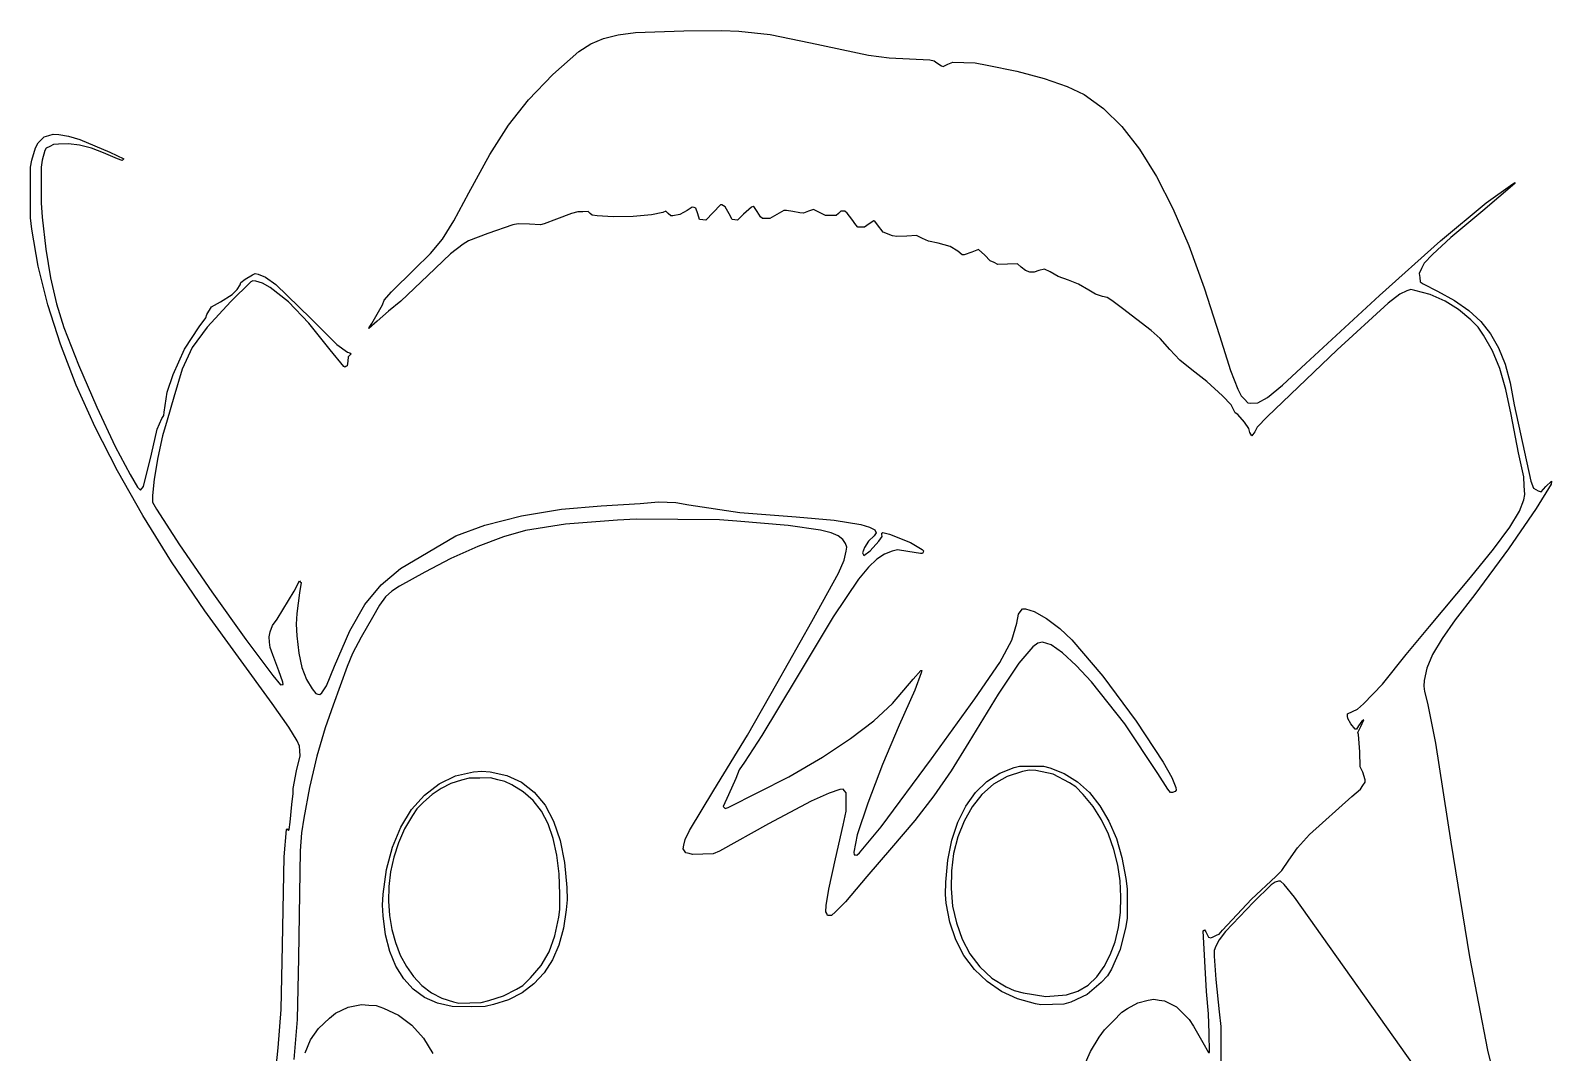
# Model space of a CAD drawing. Extents: x 0 to 170, y 0 to 188.
# Drawn here: x 0.3 to 170.3, y 73.7 to 187.9 of the extents above; entities that cross this region are included whole.
import ezdxf

# ---------------------------------------------------------------- set-up
doc = ezdxf.new("R2010")
doc.units = 0

msp = doc.modelspace()

# ---------------------------------------------------------------- linework, layer by layer
at = {"layer": 'Layer 1'}
for p, q in [((62.959644, 186.39639), (64.376673, 187.002501)), ((64.376673, 187.002501), (65.999856, 187.410731)), ((65.999856, 187.410731), (67.953039, 187.662398)), ((67.953039, 187.662398), (73.344797, 187.861329)), ((73.344797, 187.861329), (77.592877, 187.911719)), ((77.592877, 187.911719), (79.495657, 187.810441)), ((79.495657, 187.810441), (83.002249, 187.474364)), ((83.002249, 187.474364), (87.519227, 186.512341)), ((58.706997, 182.977549), (61.62492, 185.551074)), ((61.62492, 185.551074), (62.959644, 186.39639)), ((87.519227, 186.512341), (93.974307, 185.154133)), ((93.974307, 185.154133), (96.275985, 184.865271)), ((96.275985, 184.865271), (98.567827, 184.739081)), ((98.567827, 184.739081), (100.821577, 184.607066)), ((100.821577, 184.607066), (101.305287, 184.525286)), ((101.305287, 184.525286), (101.619377, 184.272882)), ((101.619377, 184.272882), (102.129997, 183.9581)), ((102.129997, 183.9581), (102.326537, 183.89572)), ((102.326537, 183.89572), (102.859097, 184.134719)), ((102.859097, 184.134719), (103.391657, 184.373717)), ((103.391657, 184.373717), (104.652557, 184.325607)), ((104.652557, 184.325607), (105.913467, 184.277497)), ((105.913467, 184.277497), (107.240997, 184.044322)), ((107.240997, 184.044322), (110.553254, 183.361559)), ((55.997204, 180.158167), (58.706997, 182.977549)), ((110.553254, 183.361559), (113.611559, 182.539967)), ((113.611559, 182.539967), (116.199409, 181.645355)), ((116.199409, 181.645355), (118.100297, 180.743532)), ((118.100297, 180.743532), (120.243237, 179.203086)), ((53.76008, 177.33939), (55.997204, 180.158167)), ((120.243237, 179.203086), (122.292799, 177.178429)), ((51.651081, 174.035868), (53.76008, 177.33939)), ((122.292799, 177.178429), (124.259465, 174.650885)), ((0.914196, 174.785026), (1.178169, 175.354888)), ((1.178169, 175.354888), (1.530622, 175.690168)), ((1.530622, 175.690168), (1.883076, 176.02545)), ((1.883076, 176.02545), (2.38594, 176.171637)), ((2.38594, 176.171637), (2.888803, 176.317823)), ((2.908769, 175.14773), (2.506363, 174.947161)), ((2.888803, 176.317823), (3.512713, 176.270173)), ((3.48418, 175.217), (2.908769, 175.14773)), ((4.595512, 175.245375), (3.48418, 175.217)), ((3.512713, 176.270173), (4.591319, 176.100023)), ((4.591319, 176.100023), (5.859104, 175.728301)), ((5.831744, 175.08775), (4.595512, 175.245375)), ((7.144999, 174.7535), (5.831744, 175.08775)), ((5.859104, 175.728301), (9.219413, 174.290933)), ((0.331048, 172.62213), (0.490635, 173.418646)), ((0.490635, 173.418646), (0.914196, 174.785026)), ((1.660482, 173.417934), (1.521504, 172.62255)), ((1.951708, 174.479954), (1.660482, 173.417934)), ((2.103957, 174.746591), (1.951708, 174.479954)), ((2.506363, 174.947161), (2.103957, 174.746591)), ((8.4874, 174.252), (7.144999, 174.7535)), ((10.05619, 173.580029), (8.4874, 174.252)), ((9.219413, 174.290933), (10.762133, 173.548137)), ((10.577153, 173.363157), (10.05619, 173.580029)), ((10.669643, 173.455647), (10.577153, 173.363157)), ((10.762133, 173.548137), (10.669643, 173.455647)), ((49.325667, 169.762249), (51.651081, 174.035868)), ((124.259465, 174.650885), (126.153721, 171.601779)), ((0.332848, 169.79007), (0.331048, 172.62213)), ((1.521504, 172.62255), (1.520708, 170.63126)), ((1.520708, 170.63126), (1.519911, 168.63997)), ((126.153721, 171.601779), (127.986048, 168.012436)), ((166.227, 170.82), (162.64268, 167.75414)), ((162.994154, 168.659317), (165.983857, 170.775615)), ((165.983857, 170.775615), (166.227437, 170.901574)), ((166.227437, 170.901574), (166.227, 170.82)), ((0.334648, 166.95802), (0.332848, 169.79007)), ((1.519911, 168.63997), (1.659215, 167.04694)), ((47.663024, 166.637924), (49.325667, 169.762249)), ((77.432, 168.419), (76.620054, 167.572011)), ((77.60933, 168.418567), (77.432, 168.419)), ((77.975479, 168.195675), (77.60933, 168.418567)), ((157.910207, 164.401927), (162.994154, 168.659317)), ((0.495262, 165.719), (0.334648, 166.95802)), ((1.659215, 167.04694), (2.05185, 163.483718)), ((46.382823, 164.580545), (47.663024, 166.637924)), ((59.112275, 166.820062), (57.740495, 166.287297)), ((60.777545, 167.452298), (59.112275, 166.820062)), ((61.485559, 167.646077), (60.777545, 167.452298)), ((62.075713, 167.656417), (61.485559, 167.646077)), ((62.665867, 167.666757), (62.075713, 167.656417)), ((62.883446, 167.462448), (62.665867, 167.666757)), ((63.101026, 167.258139), (62.883446, 167.462448)), ((63.66507, 167.176599), (63.101026, 167.258139)), ((65.455124, 167.066895), (63.66507, 167.176599)), ((67.670481, 167.116001), (65.455124, 167.066895)), ((69.719771, 167.292618), (67.670481, 167.116001)), ((71.01162, 167.565445), (69.719771, 167.292618)), ((71.333505, 167.705031), (71.01162, 167.565445)), ((71.608202, 167.442516), (71.333505, 167.705031)), ((71.8829, 167.18), (71.608202, 167.442516)), ((72.13514, 167.179979), (71.8829, 167.18)), ((72.885928, 167.341965), (72.13514, 167.179979)), ((73.73563, 167.794455), (72.885928, 167.341965)), ((74.287595, 168.169289), (73.73563, 167.794455)), ((74.494979, 168.117239), (74.287595, 168.169289)), ((74.702363, 168.065189), (74.494979, 168.117239)), ((74.908593, 167.423455), (74.702363, 168.065189)), ((75.114822, 166.781722), (74.908593, 167.423455)), ((75.461465, 166.753372), (75.114822, 166.781722)), ((75.808108, 166.725022), (75.461465, 166.753372)), ((76.620054, 167.572011), (75.808108, 166.725022)), ((78.43194, 167.415487), (77.975479, 168.195675)), ((78.74338, 166.781282), (78.43194, 167.415487)), ((79.0351, 166.753242), (78.74338, 166.781282)), ((79.32681, 166.725202), (79.0351, 166.753242)), ((80.00862, 167.383412), (79.32681, 166.725202)), ((80.8952, 168.14773), (80.00862, 167.383412)), ((81.09999, 168.253839), (80.8952, 168.14773)), ((81.24147, 168.13707), (81.09999, 168.253839)), ((81.54098, 167.663909), (81.24147, 168.13707)), ((81.92337, 167.096733), (81.54098, 167.663909)), ((82.14774, 166.885951), (81.92337, 167.096733)), ((82.55282, 166.892051), (82.14774, 166.885951)), ((82.9579, 166.898151), (82.55282, 166.892051)), ((83.73835, 167.348576), (82.9579, 166.898151)), ((84.5188, 167.799), (83.73835, 167.348576)), ((84.82815, 167.799421), (84.5188, 167.799)), ((85.52476, 167.661959), (84.82815, 167.799421)), ((86.31028, 167.514638), (85.52476, 167.661959)), ((86.70853, 167.504838), (86.31028, 167.514638)), ((87.27095, 167.699498), (86.70853, 167.504838)), ((87.83336, 167.894159), (87.27095, 167.699498)), ((88.4981, 167.565699), (87.83336, 167.894159)), ((89.16286, 167.237241), (88.4981, 167.565699)), ((89.76582, 167.230741), (89.16286, 167.237241)), ((90.36877, 167.224241), (89.76582, 167.230741)), ((90.62329, 167.46762), (90.36877, 167.224241)), ((90.8778, 167.711), (90.62329, 167.46762)), ((91.1096, 167.711), (90.8778, 167.711)), ((91.34166, 167.710627), (91.1096, 167.711)), ((91.6157, 167.480045), (91.34166, 167.710627)), ((92.12372, 166.838407), (91.6157, 167.480045)), ((92.58106, 166.183972), (92.12372, 166.838407)), ((94.56536, 166.633788), (94.04445, 166.287455)), ((94.68986, 166.586018), (94.56536, 166.633788)), ((94.99757, 166.173028), (94.68986, 166.586018)), ((127.986048, 168.012436), (129.766931, 163.864181)), ((162.64268, 167.75414), (159.063085, 164.789351)), ((1.201917, 161.55809), (0.495262, 165.719)), ((51.461435, 165.223143), (49.272315, 164.414861)), ((54.249245, 166.171566), (51.461435, 165.223143)), ((54.847935, 166.311707), (54.249245, 166.171566)), ((56.086955, 166.252347), (54.847935, 166.311707)), ((57.325975, 166.192987), (56.086955, 166.252347)), ((57.740495, 166.287297), (57.325975, 166.192987)), ((92.80439, 165.940592), (92.58106, 166.183972)), ((93.16396, 165.940858), (92.80439, 165.940592)), ((93.52354, 165.941123), (93.16396, 165.940858)), ((94.04445, 166.287455), (93.52354, 165.941123)), ((95.630031, 165.381084), (94.99757, 166.173028)), ((96.65889, 164.975528), (95.630031, 165.381084)), ((97.13919, 164.873697), (96.65889, 164.975528)), ((98.25192, 164.928997), (97.13919, 164.873697)), ((99.36465, 164.984297), (98.25192, 164.928997)), ((100.02927, 164.673065), (99.36465, 164.984297)), ((2.05185, 163.483718), (2.578711, 160.260176)), ((45.042062, 162.970184), (46.382823, 164.580545)), ((48.692428, 164.040504), (47.290634, 162.945463)), ((49.272315, 164.414861), (48.692428, 164.040504)), ((100.69387, 164.361834), (100.02927, 164.673065)), ((101.75505, 164.14039), (100.69387, 164.361834)), ((103.106065, 163.782298), (101.75505, 164.14039)), ((103.96142, 163.241774), (103.106065, 163.782298)), ((104.451, 162.843), (103.96142, 163.241774)), ((106.272175, 163.415853), (105.5156, 163.152471)), ((106.9737, 162.814281), (106.272175, 163.415853)), ((129.766931, 163.864181), (131.506853, 159.138338)), ((151.083485, 158.308857), (157.910207, 164.401927)), ((159.063085, 164.789351), (157.01169, 162.86617)), ((2.260825, 157.266469), (1.201917, 161.55809)), ((43.197737, 161.186909), (45.042062, 162.970184)), ((47.290634, 162.945463), (44.728128, 160.517124)), ((104.67579, 162.842714), (104.451, 162.843)), ((105.5156, 163.152471), (104.67579, 162.842714)), ((107.5954, 162.166336), (106.9737, 162.814281)), ((108.00985, 161.968489), (107.5954, 162.166336)), ((108.42431, 161.770641), (108.00985, 161.968489)), ((109.52472, 161.797791), (108.42431, 161.770641)), ((110.62512, 161.824941), (109.52472, 161.797791)), ((111.03585, 161.44636), (110.62512, 161.824941)), ((156.0713, 161.892099), (155.79509, 161.327883)), ((157.01169, 162.86617), (156.0713, 161.892099)), ((2.578711, 160.260176), (3.244815, 157.350541)), ((24.952818, 159.821751), (22.713088, 157.621481)), ((23.841616, 159.734397), (24.326547, 160.100522)), ((24.326547, 160.100522), (25.130649, 160.600008)), ((25.182529, 159.942232), (24.952818, 159.821751)), ((25.130649, 160.600008), (25.449822, 160.733367)), ((25.527244, 159.895992), (25.182529, 159.942232)), ((25.449822, 160.733367), (25.767397, 160.674487)), ((26.258457, 159.674413), (25.527244, 159.895992)), ((25.767397, 160.674487), (26.60878, 160.339756)), ((26.60878, 160.339756), (27.74257, 159.512391)), ((40.670787, 158.683839), (43.197737, 161.186909)), ((44.728128, 160.517124), (41.714786, 157.65481)), ((111.516092, 161.088001), (111.03585, 161.44636)), ((111.994929, 160.909001), (111.516092, 161.088001)), ((112.491711, 160.905745), (111.994929, 160.909001)), ((113.02579, 161.07462), (112.491711, 160.905745)), ((113.641871, 161.230738), (113.02579, 161.07462)), ((114.26723, 160.930236), (113.641871, 161.230738)), ((115.1872, 160.418898), (114.26723, 160.930236)), ((116.31672, 160.009698), (115.1872, 160.418898)), ((117.454521, 159.566056), (116.31672, 160.009698)), ((155.79509, 161.327883), (155.51887, 160.763666)), ((155.51887, 160.763666), (155.57597, 160.291821)), ((155.57597, 160.291821), (155.63317, 159.819976)), ((155.63317, 159.819976), (155.96093, 159.613063)), ((21.558436, 157.568291), (22.870556, 158.397487)), ((22.870556, 158.397487), (23.430815, 158.962255)), ((23.430815, 158.962255), (23.750756, 159.473771)), ((23.750756, 159.473771), (23.841616, 159.734397)), ((27.121895, 159.200073), (26.258457, 159.674413)), ((29.154718, 157.577166), (27.121895, 159.200073)), ((27.74257, 159.512391), (31.630797, 155.756147)), ((39.844522, 157.754571), (40.670787, 158.683839)), ((118.5932, 158.891478), (117.454521, 159.566056)), ((119.350565, 158.431683), (118.5932, 158.891478)), ((120.14468, 158.186672), (119.350565, 158.431683)), ((120.65773, 158.06373), (120.14468, 158.186672)), ((131.506853, 159.138338), (133.216297, 153.816232)), ((142.865457, 150.685515), (151.083485, 158.308857)), ((153.344358, 158.434133), (152.062127, 157.447108)), ((154.14852, 158.820052), (153.344358, 158.434133)), ((154.59839, 158.950833), (154.14852, 158.820052)), ((155.03661, 158.866283), (154.59839, 158.950833)), ((156.765615, 158.395331), (155.03661, 158.866283)), ((155.96093, 159.613063), (157.55381, 158.772389)), ((158.41194, 157.67565), (156.765615, 158.395331)), ((157.55381, 158.772389), (159.463923, 157.720524)), ((3.673644, 152.840176), (2.260825, 157.266469)), ((3.244815, 157.350541), (4.055175, 154.72904)), ((20.041436, 156.161191), (20.556645, 157.014131)), ((22.713088, 157.621481), (20.080397, 154.765808)), ((20.556645, 157.014131), (21.558436, 157.568291)), ((31.444256, 155.195392), (29.154718, 157.577166)), ((38.471737, 155.153111), (39.662717, 157.267811)), ((40.333638, 156.539194), (39.066258, 155.433134)), ((39.662717, 157.267811), (39.844522, 157.754571)), ((41.714786, 157.65481), (40.333638, 156.539194)), ((121.16245, 157.74265), (120.65773, 158.06373)), ((122.37519, 156.831789), (121.16245, 157.74265)), ((125.56125, 154.370289), (122.37519, 156.831789)), ((152.062127, 157.447108), (146.35916, 152.227262)), ((159.930203, 156.731109), (158.41194, 157.67565)), ((159.463923, 157.720524), (161.071611, 156.609543)), ((161.27502, 155.585573), (159.930203, 156.731109)), ((161.071611, 156.609543), (162.408561, 155.392612)), ((4.055175, 154.72904), (5.688374, 150.535769)), ((17.561636, 152.29273), (19.174632, 154.789414)), ((20.080397, 154.765808), (18.401526, 152.466699)), ((19.174632, 154.789414), (19.93758, 155.807184)), ((19.93758, 155.807184), (20.041436, 156.161191)), ((33.809054, 152.222872), (31.444256, 155.195392)), ((31.630797, 155.756147), (34.585428, 152.829226)), ((39.066258, 155.433134), (38.165, 154.591716)), ((38.165, 154.591716), (38.173204, 154.69981)), ((38.173204, 154.69981), (38.471737, 155.153111)), ((162.11912, 154.744807), (161.27502, 155.585573)), ((162.70828, 153.858732), (162.11912, 154.744807)), ((162.408561, 155.392612), (163.506458, 154.0229)), ((126.591806, 153.480167), (125.56125, 154.370289)), ((127.65555, 152.266759), (126.591806, 153.480167)), ((133.216297, 153.816232), (134.451068, 149.911984)), ((163.717216, 152.105163), (162.70828, 153.858732)), ((163.506458, 154.0229), (164.396985, 152.453574)), ((5.442035, 148.27525), (3.673644, 152.840176)), ((16.275802, 149.479314), (17.561636, 152.29273)), ((18.401526, 152.466699), (17.288586, 150.072005)), ((35.338174, 150.362892), (33.809054, 152.222872)), ((34.585428, 152.829226), (35.762837, 151.956007)), ((35.762837, 151.956007), (36.0379, 151.872907)), ((35.851294, 151.442169), (35.783024, 150.939045)), ((36.009213, 151.616667), (35.851294, 151.442169)), ((36.167133, 151.791167), (36.009213, 151.616667)), ((36.0379, 151.872907), (36.167133, 151.791167)), ((128.774625, 151.066939), (127.65555, 152.266759)), ((146.35916, 152.227262), (138.51696, 144.718282)), ((164.539434, 150.123222), (163.717216, 152.105163)), ((164.396985, 152.453574), (165.11183, 150.637802)), ((5.688374, 150.535769), (7.739278, 145.805419)), ((17.288586, 150.072005), (16.353688, 146.929581)), ((35.475695, 150.288182), (35.338174, 150.362892)), ((35.59522, 150.362052), (35.475695, 150.288182)), ((35.714744, 150.435922), (35.59522, 150.362052)), ((35.783024, 150.939045), (35.714744, 150.435922)), ((130.13274, 149.982799), (128.774625, 151.066939)), ((131.807486, 148.699778), (130.13274, 149.982799)), ((134.451068, 149.911984), (135.268727, 147.818072)), ((140.262123, 148.282355), (142.865457, 150.685515)), ((165.215189, 147.797136), (164.539434, 150.123222)), ((165.11183, 150.637802), (165.682676, 148.528751)), ((7.567657, 143.56773), (5.442035, 148.27525)), ((15.623906, 147.480449), (16.275802, 149.479314)), ((133.53822, 147.073069), (131.807486, 148.699778)), ((138.584167, 146.897501), (140.262123, 148.282355)), ((165.682676, 148.528751), (166.14121, 146.079589)), ((15.276059, 145.258954), (15.623906, 147.480449)), ((16.353688, 146.929581), (15.600564, 144.363031)), ((134.52356, 146.062209), (133.53822, 147.073069)), ((135.268727, 147.818072), (135.627207, 147.08432)), ((135.627207, 147.08432), (136.005957, 146.694612)), ((136.005957, 146.694612), (136.384707, 146.304905)), ((136.384707, 146.304905), (136.703267, 146.245145)), ((136.703267, 146.245145), (137.506309, 146.296561)), ((137.506309, 146.296561), (138.584167, 146.897501)), ((165.78474, 145.011132), (165.215189, 147.797136)), ((7.739278, 145.805419), (9.806647, 141.425579)), ((14.509098, 143.343783), (15.002996, 144.55094)), ((15.002996, 144.55094), (15.234339, 144.888418)), ((15.234339, 144.888418), (15.276059, 145.258954)), ((134.74843, 145.624418), (134.52356, 146.062209)), ((134.97331, 145.186627), (134.74843, 145.624418)), ((135.25151, 145.009624), (134.97331, 145.186627)), ((136.0066, 144.124606), (135.25151, 145.009624)), ((138.51696, 144.718282), (137.40643, 143.565572)), ((166.63698, 140.718802), (165.78474, 145.011132)), ((166.14121, 146.079589), (168.00051, 137.531959)), ((10.052169, 138.713656), (7.567657, 143.56773)), ((13.875316, 140.55819), (14.509098, 143.343783)), ((15.600564, 144.363031), (15.081344, 142.597012)), ((136.48348, 143.416592), (136.0066, 144.124606)), ((136.5942, 142.996209), (136.48348, 143.416592)), ((136.806268, 142.603702), (136.5942, 142.996209)), ((137.14795, 143.070909), (136.806268, 142.603702)), ((137.40643, 143.565572), (137.14795, 143.070909)), ((9.806647, 141.425579), (11.489245, 138.28384)), ((15.081344, 142.597012), (14.559871, 140.203974)), ((12.979026, 136.942874), (13.875316, 140.55819)), ((14.559871, 140.203974), (14.152082, 137.784352)), ((167.21313, 138.017982), (166.63698, 140.718802)), ((12.89723, 133.709066), (10.052169, 138.713656)), ((11.489245, 138.28384), (12.313236, 136.89068)), ((14.152082, 137.784352), (13.973914, 135.938581)), ((167.26373, 137.040541), (167.21313, 138.017982)), ((12.313236, 136.89068), (12.650144, 136.548454)), ((12.650144, 136.548454), (12.979026, 136.942874)), ((167.20842, 135.44751), (167.31433, 136.0631)), ((167.31433, 136.0631), (167.26373, 137.040541)), ((168.00051, 137.531959), (168.312001, 136.75618)), ((168.312001, 136.75618), (168.81286, 136.453699)), ((170.275915, 137.225217), (168.604524, 134.49721)), ((168.81286, 136.453699), (169.15736, 136.350486)), ((169.15736, 136.350486), (169.69052, 136.941223)), ((169.69052, 136.941223), (170.315809, 137.536078)), ((170.315809, 137.536078), (170.275915, 137.225217)), ((13.973914, 135.938581), (13.960234, 135.186316)), ((13.960234, 135.186316), (14.427338, 134.405028)), ((14.427338, 134.405028), (16.979572, 130.445952)), ((55.214077, 133.665159), (59.692389, 134.410884)), ((59.692389, 134.410884), (64.096506, 134.783848)), ((64.096506, 134.783848), (68.477346, 135.058932)), ((68.477346, 135.058932), (70.512886, 135.247637)), ((70.512886, 135.247637), (71.486406, 135.199997)), ((71.486406, 135.199997), (72.459925, 135.152357)), ((72.459925, 135.152357), (73.920205, 134.886634)), ((73.920205, 134.886634), (79.623274, 134.046111)), ((168.604524, 134.49721), (165.484228, 129.978935)), ((166.740871, 134.201505), (167.20842, 135.44751)), ((16.1045, 128.55), (12.89723, 133.709066)), ((47.856406, 131.431438), (51.116955, 132.640677)), ((51.116955, 132.640677), (55.214077, 133.665159)), ((60.141347, 132.746657), (55.668374, 132.04101)), ((65.941774, 133.20173), (60.141347, 132.746657)), ((68.008344, 133.304869), (65.941774, 133.20173)), ((72.667904, 133.258179), (68.008344, 133.304869)), ((77.327464, 133.211489), (72.667904, 133.258179)), ((79.274504, 133.069402), (77.327464, 133.211489)), ((85.023375, 132.581303), (79.274504, 133.069402)), ((79.623274, 134.046111), (85.912205, 133.546034)), ((85.912205, 133.546034), (90.140372, 133.198587)), ((90.140372, 133.198587), (93.12399, 132.698671)), ((93.12399, 132.698671), (94.08993, 132.405972)), ((165.639294, 132.405847), (166.740871, 134.201505)), ((41.684626, 127.769518), (47.856406, 131.431438)), ((53.181933, 131.334046), (50.327638, 130.261044)), ((55.668374, 132.04101), (53.181933, 131.334046)), ((88.638413, 132.068743), (85.023375, 132.581303)), ((89.797487, 131.772038), (88.638413, 132.068743)), ((90.605196, 131.431716), (89.797487, 131.772038)), ((91.122236, 131.035274), (90.605196, 131.431716)), ((91.409304, 130.570212), (91.122236, 131.035274)), ((94.600285, 131.426204), (93.984597, 130.838926)), ((94.08993, 132.405972), (94.673736, 132.092478)), ((94.851743, 131.763964), (94.600285, 131.426204)), ((94.673736, 132.092478), (94.851743, 131.763964)), ((95.134755, 130.844594), (95.525305, 131.370459)), ((95.462771, 131.744059), (95.570235, 131.807777)), ((95.475405, 131.569309), (95.462771, 131.744059)), ((95.525305, 131.370459), (95.475405, 131.569309)), ((95.570235, 131.807777), (96.321945, 131.610759)), ((96.321945, 131.610759), (98.663006, 130.680356)), ((163.837342, 129.963709), (165.639294, 132.405847)), ((16.979572, 130.445952), (20.605524, 125.162386)), ((50.327638, 130.261044), (47.327811, 128.913913)), ((91.25428, 128.72291), (91.502544, 129.72857)), ((91.556544, 130.184682), (91.409304, 130.570212)), ((91.502544, 129.72857), (91.556544, 130.184682)), ((93.522738, 130.151112), (93.313819, 129.552802)), ((93.313819, 129.552802), (93.456955, 129.234034)), ((93.456955, 129.234034), (94.167268, 129.77381)), ((93.984597, 130.838926), (93.522738, 130.151112)), ((94.167268, 129.77381), (95.134755, 130.844594)), ((95.77244, 129.403101), (94.90869, 128.836575)), ((96.618535, 129.714855), (95.77244, 129.403101)), ((97.231985, 129.866241), (96.618535, 129.714855)), ((98.386735, 129.670402), (97.231985, 129.866241)), ((99.787655, 129.476265), (98.386735, 129.670402)), ((98.663006, 130.680356), (99.985665, 129.918619)), ((100.033805, 129.477965), (99.787655, 129.476265)), ((99.985665, 129.918619), (100.138205, 129.750063)), ((100.086005, 129.614015), (100.033805, 129.477965)), ((100.138205, 129.750063), (100.086005, 129.614015)), ((161.26867, 126.77826), (163.837342, 129.963709)), ((165.484228, 129.978935), (161.72291, 124.892123)), ((19.817281, 123.053622), (16.1045, 128.55)), ((39.517332, 125.976098), (41.684626, 127.769518)), ((47.327811, 128.913913), (44.404774, 127.38456)), ((90.624452, 127.266474), (91.25428, 128.72291)), ((93.965418, 127.933269), (92.880756, 126.61117)), ((94.90869, 128.836575), (93.965418, 127.933269)), ((29.796167, 125.260318), (30.396036, 126.397048)), ((30.582316, 126.210848), (30.384448, 125.078748)), ((30.396036, 126.397048), (30.489176, 126.303948)), ((30.489176, 126.303948), (30.582316, 126.210848)), ((37.704939, 123.765394), (39.517332, 125.976098)), ((41.577704, 125.80598), (40.706059, 125.262757)), ((44.404774, 127.38456), (41.577704, 125.80598)), ((87.666534, 121.86674), (90.624452, 127.266474)), ((92.880756, 126.61117), (90.039787, 122.382557)), ((156.66131, 121.32254), (161.26867, 126.77826)), ((20.605524, 125.162386), (24.395008, 119.854365)), ((27.910917, 122.132288), (29.796167, 125.260318)), ((30.384448, 125.078748), (30.111814, 122.751878)), ((40.007097, 124.60848), (39.33894, 123.678765)), ((40.706059, 125.262757), (40.007097, 124.60848)), ((161.72291, 124.892123), (159.55645, 122.060063)), ((27.329147, 112.70698), (19.817281, 123.053622)), ((30.111814, 122.751878), (30.037044, 121.557108)), ((36.042009, 120.833402), (37.704939, 123.765394)), ((39.33894, 123.678765), (38.559714, 122.30923)), ((110.55525, 121.68507), (110.762462, 122.668515)), ((110.762462, 122.668515), (111.03113, 123.08403)), ((111.03113, 123.08403), (111.21039, 123.28316)), ((111.21039, 123.28316), (111.538, 123.283)), ((111.538, 123.283), (112.51215, 122.98341)), ((112.51215, 122.98341), (113.864972, 122.195598)), ((26.998457, 120.163578), (27.137406, 120.705948)), ((27.137406, 120.705948), (27.394048, 121.412443)), ((27.394048, 121.412443), (27.910917, 122.132288)), ((30.037044, 121.557108), (30.117854, 120.275588)), ((34.323106, 116.876118), (36.042009, 120.833402)), ((38.559714, 122.30923), (37.296114, 120.09669)), ((83.742544, 114.91935), (87.666534, 121.86674)), ((90.039787, 122.382557), (85.890835, 115.494655)), ((110.013067, 119.79614), (110.55525, 121.68507)), ((113.864972, 122.195598), (115.347737, 121.086002)), ((115.347737, 121.086002), (116.71171, 119.82106)), ((154.08091, 118.16231), (156.66131, 121.32254)), ((159.55645, 122.060063), (158.072639, 119.97836)), ((24.395008, 119.854365), (27.437838, 115.821928)), ((27.059457, 119.556128), (26.998457, 120.163578)), ((27.120457, 118.948688), (27.059457, 119.556128)), ((30.117854, 120.275588), (30.32067, 118.327953)), ((37.296114, 120.09669), (36.310928, 118.296465)), ((108.659685, 117.301783), (110.013067, 119.79614)), ((112.339804, 119.027083), (110.77146, 117.195605)), ((112.922346, 119.43752), (112.339804, 119.027083)), ((113.40961, 119.56444), (112.922346, 119.43752)), ((114.385959, 119.247977), (113.40961, 119.56444)), ((115.671988, 118.351804), (114.385959, 119.247977)), ((116.71171, 119.82106), (120.166988, 115.73963)), ((158.072639, 119.97836), (157.018615, 118.193135)), ((27.410654, 118.128818), (27.120457, 118.948688)), ((28.104138, 116.335428), (27.410654, 118.128818)), ((30.32067, 118.327953), (30.667709, 116.708583)), ((36.310928, 118.296465), (35.729644, 116.82213)), ((105.868643, 113.205818), (108.659685, 117.301783)), ((117.203806, 116.948657), (115.671988, 118.351804)), ((151.439487, 114.86264), (154.08091, 118.16231)), ((157.018615, 118.193135), (156.364341, 116.645792)), ((27.437838, 115.821928), (28.272433, 114.777388)), ((28.535222, 115.099548), (28.104138, 116.335428)), ((30.667709, 116.708583), (31.168393, 115.384766)), ((33.405395, 114.672152), (34.323106, 116.876118)), ((35.729644, 116.82213), (34.158474, 112.52979)), ((98.961652, 115.428305), (99.820542, 116.379695)), ((99.8839, 116.13662), (99.153137, 114.189217)), ((99.820542, 116.379695), (99.9431, 116.38)), ((99.9431, 116.38), (99.8839, 116.13662)), ((110.77146, 117.195605), (108.469721, 113.749894)), ((118.917525, 115.11127), (117.203806, 116.948657)), ((120.166988, 115.73963), (123.877463, 110.738216)), ((156.364341, 116.645792), (156.07978, 115.277733)), ((28.272433, 114.777388), (28.417727, 114.807288)), ((28.417727, 114.807288), (28.563022, 114.837188)), ((28.563022, 114.837188), (28.535222, 115.099548)), ((31.168393, 115.384766), (31.832144, 114.323788)), ((31.832144, 114.323788), (32.23577, 113.816598)), ((32.688151, 113.702998), (32.913266, 113.912948)), ((32.913266, 113.912948), (33.405395, 114.672152)), ((80.448804, 109.180064), (83.742544, 114.91935)), ((85.890835, 115.494655), (82.069703, 109.111403)), ((96.667152, 112.718405), (98.961652, 115.428305)), ((99.153137, 114.189217), (97.41733, 110.27338)), ((122.635105, 110.424721), (118.917525, 115.11127)), ((149.28114, 112.66223), (151.439487, 114.86264)), ((156.07978, 115.277733), (156.02588, 114.640173)), ((156.02588, 114.640173), (156.12949, 114.027703)), ((156.12949, 114.027703), (156.44836, 112.751473)), ((29.189072, 110.076826), (27.329147, 112.70698)), ((32.23577, 113.816598), (32.46196, 113.759798)), ((32.46196, 113.759798), (32.688151, 113.702998)), ((34.158474, 112.52979), (33.255813, 109.972629)), ((94.563107, 110.769687), (96.667152, 112.718405)), ((101.01348, 106.51207), (105.868643, 113.205818)), ((108.469721, 113.749894), (105.19973, 108.36984)), ((148.61702, 112.08697), (149.28114, 112.66223)), ((156.44836, 112.751473), (157.349541, 108.271293)), ((91.975601, 108.78619), (94.563107, 110.769687)), ((123.877463, 110.738216), (126.905411, 106.15115)), ((147.50968, 111.55596), (148.06336, 111.82147)), ((147.52088, 111.28574), (147.50968, 111.55596)), ((147.53198, 111.01552), (147.52088, 111.28574)), ((147.87642, 110.44588), (147.53198, 111.01552)), ((148.06336, 111.82147), (148.61702, 112.08697)), ((149.102373, 110.710715), (148.72855, 110.20204)), ((149.00402, 110.14838), (149.32396, 110.87085)), ((149.32396, 110.87085), (149.102373, 110.710715)), ((30.123807, 108.52188), (29.189072, 110.076826)), ((33.255813, 109.972629), (32.35193, 106.802191)), ((76.707944, 103.01585), (80.448804, 109.180064)), ((82.069703, 109.111403), (80.112155, 106.145045)), ((97.41733, 110.27338), (95.545165, 105.89695)), ((126.31361, 104.87404), (122.635105, 110.424721)), ((148.36317, 109.84883), (147.87642, 110.44588)), ((148.50549, 109.82143), (148.36317, 109.84883)), ((148.72855, 110.20204), (148.50549, 109.82143)), ((148.68409, 109.4747), (149.00402, 110.14838)), ((148.74489, 109.23205), (148.68409, 109.4747)), ((148.87065, 107.30788), (148.74489, 109.23205)), ((30.399806, 107.94357), (30.123807, 108.52188)), ((30.442396, 107.40472), (30.399806, 107.94357)), ((30.484986, 106.86587), (30.442396, 107.40472)), ((88.834946, 106.718625), (91.975601, 108.78619)), ((105.19973, 108.36984), (103.227365, 105.182281)), ((148.93565, 105.62634), (148.87065, 107.30788)), ((157.349541, 108.271293), (159.05677, 97.219373)), ((30.081155, 105.18434), (30.484986, 106.86587)), ((32.35193, 106.802191), (31.528284, 103.331628)), ((80.112155, 106.145045), (79.527761, 105.275468)), ((85.071452, 104.517705), (88.834946, 106.718625)), ((95.545165, 105.89695), (93.892516, 101.561279)), ((95.381707, 98.934067), (101.01348, 106.51207)), ((108.651127, 104.929822), (110.25003, 105.54847)), ((110.25003, 105.54847), (110.86954, 105.71529)), ((110.86954, 105.71529), (112.19707, 105.71429)), ((112.19707, 105.71429), (113.52459, 105.71329)), ((113.52459, 105.71329), (114.23261, 105.51124)), ((114.23261, 105.51124), (115.850612, 104.877822)), ((126.905411, 106.15115), (127.870399, 104.429975)), ((149.21833, 105.01672), (148.93565, 105.62634)), ((29.677189, 103.19305), (30.081155, 105.18434)), ((44.354189, 102.472255), (46.000735, 103.738474)), ((46.000735, 103.738474), (47.833418, 104.611477)), ((47.327127, 103.750696), (46.242394, 103.22054)), ((48.509601, 104.14246), (47.327127, 103.750696)), ((47.833418, 104.611477), (49.82788, 105.0582)), ((49.360889, 104.36722), (48.509601, 104.14246)), ((50.555659, 104.37422), (49.360889, 104.36722)), ((49.82788, 105.0582), (50.759129, 105.15847)), ((51.750429, 104.38122), (50.555659, 104.37422)), ((50.759129, 105.15847), (51.702986, 105.05967)), ((51.702986, 105.05967), (53.567704, 104.669296)), ((52.546945, 104.18247), (51.750429, 104.38122)), ((53.34346, 103.98372), (52.546945, 104.18247)), ((54.139976, 103.59622), (53.34346, 103.98372)), ((53.567704, 104.669296), (55.214201, 103.915739)), ((55.214201, 103.915739), (56.637965, 102.80581)), ((78.302742, 101.080445), (85.071452, 104.517705)), ((79.140355, 104.337115), (78.339133, 102.486495)), ((79.527761, 105.275468), (79.140355, 104.337115)), ((103.227365, 105.182281), (101.295357, 102.385109)), ((105.945496, 102.748369), (107.212186, 103.989579)), ((107.212186, 103.989579), (108.651127, 104.929822)), ((109.473364, 104.559547), (107.96712, 103.690335)), ((111.17635, 105.10103), (109.473364, 104.559547)), ((111.92563, 105.25226), (111.17635, 105.10103)), ((112.68088, 105.19766), (111.92563, 105.25226)), ((114.604784, 104.797978), (112.68088, 105.19766)), ((116.45332, 103.85267), (114.604784, 104.797978)), ((115.850612, 104.877822), (117.334052, 103.94884)), ((117.16947, 103.37731), (116.45332, 103.85267)), ((117.334052, 103.94884), (118.670892, 102.741797)), ((127.44066, 103.12613), (126.31361, 104.87404)), ((127.870399, 104.429975), (128.31311, 103.31276)), ((149.501, 104.169), (149.21833, 105.01672)), ((149.24087, 103.53992), (149.50103, 103.93123)), ((149.50103, 103.93123), (149.501, 104.169)), ((29.547733, 101.42301), (29.680589, 102.66204)), ((29.680589, 102.66204), (29.677189, 103.19305)), ((31.528284, 103.331628), (30.866334, 99.87409)), ((42.918135, 100.845881), (44.354189, 102.472255)), ((45.231216, 102.537999), (44.269411, 101.68908)), ((46.242394, 103.22054), (45.231216, 102.537999)), ((55.412357, 102.830756), (54.139976, 103.59622)), ((56.508516, 101.855778), (55.412357, 102.830756)), ((56.637965, 102.80581), (57.834482, 101.34632)), ((73.996611, 98.523155), (76.707944, 103.01585)), ((78.339133, 102.486495), (77.728938, 101.204815)), ((89.588189, 102.6743), (87.593596, 101.77699)), ((90.79507, 103.07628), (89.588189, 102.6743)), ((91.13476, 103.12188), (90.79507, 103.07628)), ((91.31127, 102.92621), (91.13476, 103.12188)), ((91.48778, 102.73053), (91.31127, 102.92621)), ((91.47978, 101.70056), (91.48778, 102.73053)), ((101.295357, 102.385109), (99.151021, 99.634427)), ((104.863346, 101.226819), (105.945496, 102.748369)), ((106.66086, 102.536165), (105.557826, 101.139805)), ((107.96712, 103.690335), (106.66086, 102.536165)), ((117.97078, 102.53913), (117.16947, 103.37731)), ((119.090082, 101.192732), (117.97078, 102.53913)), ((118.670892, 102.741797), (119.849095, 101.274194)), ((127.741, 102.75), (127.44066, 103.12613)), ((127.94587, 102.75061), (127.741, 102.75)), ((128.25974, 102.88239), (127.94587, 102.75061)), ((128.36911, 103.01418), (128.25974, 102.88239)), ((128.31311, 103.31276), (128.36911, 103.01418)), ((143.258803, 98.081684), (147.98255, 102.30785)), ((147.98255, 102.30785), (148.98072, 103.14862)), ((148.98072, 103.14862), (149.24087, 103.53992)), ((29.350224, 99.45385), (29.547733, 101.42301)), ((41.71693, 98.892416), (42.918135, 100.845881)), ((43.51039, 100.93681), (43.015806, 100.18455)), ((44.269411, 101.68908), (43.51039, 100.93681)), ((57.430379, 100.666878), (56.508516, 101.855778)), ((58.179875, 99.25965), (57.430379, 100.666878)), ((57.834482, 101.34632), (58.799241, 99.54408)), ((77.728938, 101.204815), (77.839674, 101.094085)), ((77.839674, 101.094085), (77.95041, 100.983345)), ((77.95041, 100.983345), (78.302742, 101.080445)), ((87.593596, 101.77699), (82.81461, 99.25061)), ((91.15288, 99.1218), (91.47178, 100.67058)), ((91.47178, 100.67058), (91.47978, 101.70056)), ((93.892516, 101.561279), (92.7343, 98.035283)), ((103.978025, 99.445556), (104.863346, 101.226819)), ((105.557826, 101.139805), (104.661263, 99.544025)), ((120.033372, 99.700756), (119.090082, 101.192732)), ((119.849095, 101.274194), (120.856624, 99.563534)), ((28.703377, 95.560375), (28.956336, 98.62076)), ((28.956336, 98.62076), (29.029666, 98.69486)), ((29.029666, 98.69486), (29.089126, 98.59866)), ((29.089126, 98.59866), (29.182498, 98.508936)), ((29.182498, 98.508936), (29.252097, 98.605051)), ((29.252097, 98.605051), (29.350224, 99.45385)), ((30.866334, 99.87409), (30.61704, 98.264842)), ((40.774931, 96.644923), (41.71693, 98.892416)), ((42.149354, 98.691417), (41.45706, 97.130457)), ((43.015806, 100.18455), (42.149354, 98.691417)), ((58.758928, 97.629687), (58.179875, 99.25965)), ((58.799241, 99.54408), (59.527728, 97.405901)), ((82.81461, 99.25061), (77.31766, 96.1871)), ((90.29749, 95.3332), (91.15288, 99.1218)), ((92.98014, 96.02567), (95.381707, 98.934067)), ((99.151021, 99.634427), (96.54167, 96.58634)), ((103.30182, 97.425209), (103.978025, 99.445556)), ((104.661263, 99.544025), (103.974413, 97.791597)), ((120.803096, 98.092888), (120.033372, 99.700756)), ((120.856624, 99.563534), (121.681443, 97.62732)), ((30.61704, 98.264842), (30.478819, 96.252798)), ((41.45706, 97.130457), (40.934533, 95.521663)), ((59.169467, 95.772582), (58.758928, 97.629687)), ((59.527728, 97.405901), (60.015431, 94.938594)), ((73.331184, 96.86474), (73.505767, 97.517463)), ((73.505767, 97.517463), (73.996611, 98.523155)), ((92.7343, 98.035283), (92.34543, 96.08788)), ((102.847023, 95.186405), (103.30182, 97.425209)), ((103.974413, 97.791597), (103.500518, 95.925288)), ((121.401697, 96.398816), (120.803096, 98.092888)), ((121.681443, 97.62732), (122.311514, 95.483055)), ((141.923027, 96.586509), (143.258803, 98.081684)), ((159.05677, 97.219373), (161.126309, 84.407207)), ((28.514186, 85.71396), (28.703377, 95.560375)), ((30.478819, 96.252798), (30.284468, 84.29779)), ((40.116496, 94.136463), (40.774931, 96.644923)), ((40.934533, 95.521663), (40.577381, 93.885028)), ((59.413417, 93.683929), (59.169467, 95.772582)), ((73.277264, 96.47139), (73.331184, 96.86474)), ((73.421489, 96.25128), (73.277264, 96.47139)), ((73.565714, 96.03116), (73.421489, 96.25128)), ((73.942084, 95.92969), (73.565714, 96.03116)), ((74.318453, 95.82822), (73.942084, 95.92969)), ((75.468973, 95.86562), (74.318453, 95.82822)), ((76.619493, 95.90302), (75.468973, 95.86562)), ((77.31766, 96.1871), (76.619493, 95.90302)), ((89.539222, 91.975009), (90.29749, 95.3332)), ((92.34543, 96.08788), (92.37293, 95.80482)), ((92.37293, 95.80482), (92.51922, 95.77712)), ((92.51922, 95.77712), (92.6655, 95.74942)), ((92.6655, 95.74942), (92.98014, 96.02567)), ((96.54167, 96.58634), (93.79812, 93.37303)), ((103.500518, 95.925288), (103.242821, 93.987869)), ((121.831622, 94.648228), (121.401697, 96.398816)), ((122.311514, 95.483055), (122.7348, 93.14824)), ((140.95589, 95.18346), (141.923027, 96.586509)), ((39.76598, 91.4001), (40.116496, 94.136463)), ((40.577381, 93.885028), (40.381213, 92.240544)), ((59.492706, 91.35932), (59.413417, 93.683929)), ((60.015431, 94.938594), (60.257836, 92.14897)), ((102.62592, 92.74977), (102.847023, 95.186405)), ((103.242821, 93.987869), (103.204566, 92.02211)), ((122.095313, 92.87081), (121.831622, 94.648228)), ((139.5183, 93.38222), (140.175535, 94.030409)), ((140.175535, 94.030409), (140.95589, 95.18346)), ((40.381213, 92.240544), (40.341637, 90.608204)), ((60.257836, 92.14897), (60.313596, 90.75849)), ((89.25791, 90.13967), (89.539222, 91.975009)), ((93.79812, 93.37303), (91.417019, 90.550854)), ((102.57162, 91.37799), (102.62592, 92.74977)), ((103.204566, 92.02211), (103.388995, 90.07078)), ((122.195217, 91.09625), (122.095313, 92.87081)), ((122.7348, 93.14824), (122.88471, 91.99772)), ((122.88471, 91.99772), (122.88271, 90.36043)), ((136.798929, 90.847424), (139.5183, 93.38222)), ((138.964861, 92.423502), (136.99242, 90.51009)), ((139.444916, 92.755323), (138.964861, 92.423502)), ((139.789, 92.8384), (139.444916, 92.755323)), ((140.03413, 92.838743), (139.789, 92.8384)), ((140.43872, 92.465803), (140.03413, 92.838743)), ((141.57296, 91.071903), (140.43872, 92.465803)), ((39.68522, 90.1832), (39.76598, 91.4001)), ((39.76621, 88.9663), (39.68522, 90.1832)), ((40.341637, 90.608204), (40.45426, 89.008001)), ((59.491106, 89.69642), (59.492706, 91.35932)), ((60.313596, 90.75849), (60.211227, 89.65387)), ((89.20711, 89.41972), (89.25791, 90.13967)), ((91.417019, 90.550854), (90.30464, 89.40834)), ((102.67695, 90.40447), (102.57162, 91.37799)), ((103.061785, 88.270237), (102.67695, 90.40447)), ((122.133778, 89.354235), (122.195217, 91.09625)), ((122.88271, 90.36043), (122.88071, 88.72315)), ((133.55929, 87.37734), (136.798929, 90.847424)), ((136.99242, 90.51009), (133.87661, 87.218871)), ((155.78346, 71.067303), (141.57296, 91.071903)), ((40.02197, 86.863424), (39.76621, 88.9663)), ((40.45426, 89.008001), (40.714692, 87.459927)), ((58.942127, 86.727244), (59.364554, 88.8114)), ((59.364554, 88.8114), (59.491106, 89.69642)), ((60.211227, 89.65387), (59.903, 87.583006)), ((89.31071, 89.22616), (89.20711, 89.41972)), ((89.4143, 89.0326), (89.31071, 89.22616)), ((89.6291, 89.0326), (89.4143, 89.0326)), ((89.84379, 89.03221), (89.6291, 89.0326)), ((90.30464, 89.40834), (89.84379, 89.03221)), ((103.388995, 90.07078), (103.79935, 88.17665)), ((121.913439, 87.674453), (122.133778, 89.354235)), ((122.88071, 88.72315), (122.73578, 87.77823)), ((40.490898, 84.985109), (40.02197, 86.863424)), ((40.714692, 87.459927), (41.118541, 85.983977)), ((58.299814, 84.951325), (58.942127, 86.727244)), ((59.903, 87.583006), (59.383429, 85.714282)), ((103.726172, 86.30557), (103.061785, 88.270237)), ((103.79935, 88.17665), (104.438875, 86.382488)), ((121.536648, 86.086591), (121.913439, 87.674453)), ((122.73578, 87.77823), (122.122141, 85.210694)), ((131.38836, 87.30209), (131.535809, 87.428652)), ((131.76372, 80.53643), (131.38836, 87.30209)), ((131.535809, 87.428652), (131.66702, 87.17822)), ((131.66702, 87.17822), (131.989214, 86.580849)), ((132.49503, 86.63015), (132.95121, 86.85556)), ((132.95121, 86.85556), (133.17246, 86.91686)), ((133.17246, 86.91686), (133.55929, 87.37734)), ((133.87661, 87.218871), (133.18477, 86.312733)), ((28.362332, 78.494634), (28.514186, 85.71396)), ((41.118541, 85.983977), (41.661414, 84.600142)), ((59.383429, 85.714282), (58.656864, 84.053358)), ((104.653076, 84.529719), (103.726172, 86.30557)), ((104.438875, 86.382488), (105.310813, 84.731066)), ((121.005847, 84.620336), (121.536648, 86.086591)), ((122.122141, 85.210694), (121.13054, 83.01842)), ((131.989214, 86.580849), (132.225348, 86.520575)), ((132.225348, 86.520575), (132.49503, 86.63015)), ((132.60046, 85.09482), (132.59846, 84.47037)), ((132.80161, 85.58372), (132.60046, 85.09482)), ((133.18477, 86.312733), (132.80161, 85.58372)), ((30.284468, 84.29779), (30.142047, 77.410141)), ((41.167226, 83.338934), (40.490898, 84.985109)), ((42.045191, 81.932478), (41.167226, 83.338934)), ((41.661414, 84.600142), (42.33892, 83.328415)), ((42.33892, 83.328415), (43.146667, 82.188788)), ((56.224194, 82.04102), (57.404782, 83.412848)), ((57.404782, 83.412848), (58.299814, 84.951325)), ((58.656864, 84.053358), (57.727657, 82.605895)), ((105.825461, 82.961939), (104.653076, 84.529719)), ((105.310813, 84.731066), (106.418406, 83.265152)), ((119.491996, 82.171398), (120.323481, 83.305376)), ((120.323481, 83.305376), (121.005847, 84.620336)), ((132.59846, 84.47037), (132.815, 81.85957)), ((161.126309, 84.407207), (163.151079, 73.955123)), ((43.119027, 80.773318), (42.045191, 81.932478)), ((43.146667, 82.188788), (44.080265, 81.201256)), ((55.369195, 81.20025), (56.224194, 82.04102)), ((57.727657, 82.605895), (56.600158, 81.377554)), ((107.226293, 81.621481), (105.825461, 82.961939)), ((106.418406, 83.265152), (107.764898, 82.027517)), ((108.838537, 80.527599), (107.226293, 81.621481)), ((107.764898, 82.027517), (109.35353, 81.06093)), ((118.513836, 81.24809), (119.491996, 82.171398)), ((120.69341, 82.27797), (119.99088, 81.5327)), ((121.13054, 83.01842), (120.69341, 82.27797)), ((132.815, 81.85957), (133.18654, 78.23594)), ((44.382967, 79.869033), (43.119027, 80.773318)), ((44.080265, 81.201256), (45.135319, 80.38581)), ((45.135319, 80.38581), (46.307441, 79.762444)), ((51.54872, 79.50265), (53.193419, 80.054097)), ((53.193419, 80.054097), (54.66609, 80.78112)), ((55.27872, 80.373995), (53.767692, 79.60088)), ((54.66609, 80.78112), (55.369195, 81.20025)), ((56.600158, 81.377554), (55.27872, 80.373995)), ((110.645158, 79.699544), (108.838537, 80.527599)), ((109.35353, 81.06093), (110.25007, 80.63289)), ((110.25007, 80.63289), (111.2814, 80.36716)), ((111.2814, 80.36716), (113.790187, 79.974581)), ((113.790187, 79.974581), (116.12727, 80.15219)), ((116.12727, 80.15223), (117.391446, 80.565138)), ((116.12727, 80.15219), (116.12727, 80.15223)), ((118.41048, 80.174486), (116.57808, 79.34212)), ((117.391446, 80.565138), (118.513836, 81.24809)), ((119.99088, 81.5327), (118.41048, 80.174486)), ((131.9856, 78.01413), (131.76372, 80.53643)), ((28.013497, 74.20876), (28.362332, 78.494634)), ((34.404087, 78.088), (35.112101, 78.42056)), ((35.112101, 78.42056), (35.820115, 78.75311)), ((35.820115, 78.75311), (36.570129, 78.90459)), ((36.570129, 78.90459), (37.320143, 79.05607)), ((37.320143, 79.05607), (38.143515, 79.00197)), ((38.143515, 79.00197), (38.966888, 78.94787)), ((38.966888, 78.94787), (39.783048, 78.67488)), ((39.783048, 78.67488), (41.45824, 77.892332)), ((45.831246, 79.227201), (44.382967, 79.869033)), ((47.4581, 78.8554), (45.831246, 79.227201)), ((46.307441, 79.762444), (47.592236, 79.35115)), ((47.458106, 78.85542), (47.4581, 78.8554)), ((49.582146, 78.81062), (47.458106, 78.85542)), ((47.592236, 79.35115), (48.21037, 79.21337)), ((48.21037, 79.21337), (49.44939, 79.24537)), ((49.44939, 79.24537), (50.68841, 79.27747)), ((51.130926, 78.84442), (49.582146, 78.81062)), ((50.68841, 79.27747), (51.54872, 79.50265)), ((52.071427, 79.06387), (51.130926, 78.84442)), ((53.767692, 79.60088), (52.071427, 79.06387)), ((112.62912, 79.15657), (110.645158, 79.699544)), ((112.62926, 79.15687), (112.62912, 79.15657)), ((113.25927, 79.03677), (112.62926, 79.15687)), ((114.54254, 79.06857), (113.25927, 79.03677)), ((115.82582, 79.10037), (114.54254, 79.06857)), ((116.57808, 79.34212), (115.82582, 79.10037)), ((121.31313, 77.22268), (122.28665, 78.20194)), ((122.28665, 78.20194), (122.92597, 78.62217)), ((122.92597, 78.62217), (124.091051, 79.248228)), ((124.091051, 79.248228), (125.2523, 79.56902)), ((125.2523, 79.56902), (125.88475, 79.66712)), ((125.88475, 79.66712), (126.47525, 79.56574)), ((126.47525, 79.56574), (127.06574, 79.46435)), ((127.06574, 79.46435), (127.7278, 79.13895)), ((127.7278, 79.13895), (128.38988, 78.81356)), ((128.38988, 78.81356), (129.10388, 78.10406)), ((133.18654, 78.23594), (133.33946, 76.59866)), ((30.142047, 77.410141), (29.749447, 72.92529)), ((32.524036, 76.399564), (33.740324, 77.55744)), ((33.740324, 77.55744), (34.404087, 78.088)), ((41.45824, 77.892332), (42.953617, 76.753032)), ((42.953617, 76.753032), (44.243481, 75.306887)), ((120.33961, 76.24341), (121.31313, 77.22268)), ((129.10388, 78.10406), (129.81789, 77.39456)), ((129.81789, 77.39456), (130.31312, 76.64229)), ((130.31312, 76.64229), (131.3494, 74.80588)), ((132.0388, 75.86796), (131.9856, 78.01413)), ((133.33946, 76.59866), (133.34346, 73.72235)), ((31.035215, 73.673119), (31.627838, 75.11487)), ((31.627838, 75.11487), (32.524036, 76.399564)), ((44.243481, 75.306887), (45.302134, 73.603805)), ((118.778487, 73.833463), (119.74446, 75.40297)), ((119.74446, 75.40297), (120.33961, 76.24341)), ((131.3494, 74.80588), (131.99113, 73.72174)), ((132.092, 73.7218), (132.0388, 75.86796)), ((27.775644, 72.08472), (28.013497, 74.20876)), ((118.06624, 72.211434), (118.778487, 73.833463)), ((131.99113, 73.72174), (132.092, 73.7218)), ((133.34346, 73.72235), (133.34746, 70.84604)), ((163.151079, 73.955123), (164.950967, 66.697139))]:
    msp.add_line(p, q, dxfattribs=at)

doc.saveas('drawing.dxf')
